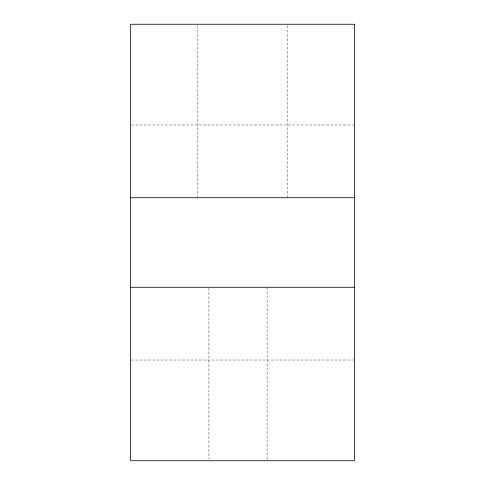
<?xml version="1.0" encoding="UTF-8"?>
<svg xmlns="http://www.w3.org/2000/svg" width="485" height="485" viewBox="0 0 485 485"><rect width="100%" height="100%" fill="white"/><g stroke="black" fill="none" stroke-linecap="round" stroke-linejoin="round"><path stroke-width="0.36" stroke-dasharray="2.42 1.82" d="M131.332 124.978L353.668 124.978M131.332 360.022L353.668 360.022M287.272 25.766L287.272 197.728M267.108 287.272L267.108 459.234M208.908 288.029L208.908 459.234M197.728 25.766L197.728 197.728"/><path stroke-width="0.73" d="M130.574 197.728L354.426 197.728M130.574 287.272L354.426 287.272M354.426 24.25L130.574 24.25L130.574 460.75L354.426 460.75L354.426 24.25"/></g></svg>
